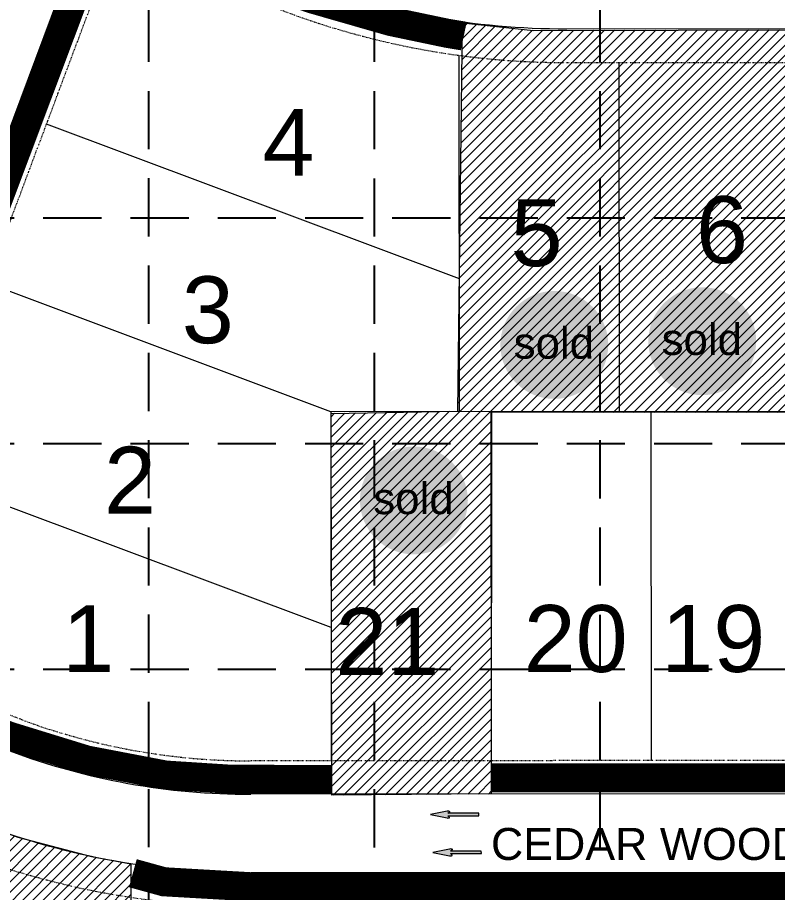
# Model space of a CAD drawing. Extents: x 218174 to 221286, y 216036 to 221010.
# Drawn here: x 219296.7 to 219558, y 217282.2 to 217583.1 of the extents above; entities that cross this region are included whole.
import ezdxf
from ezdxf.enums import TextEntityAlignment as Align

# ---------------------------------------------------------------- set-up
doc = ezdxf.new("R2010")
doc.units = 0
doc.header["$MEASUREMENT"] = 0
doc.linetypes.add('DASHED', pattern=[0.75, 0.5, -0.25])
doc.linetypes.add('DIVIDE', pattern=[1.25, 0.5, -0.25, 0, -0.25, 0, -0.25])
doc.layers.get('0').update_dxf_attribs({"lineweight": 0})
for name, color, linetype, lineweight in [('1 ARROWS', 7, 'Continuous', 0), ('1 CURB LINE', 7, 'Continuous', 0), ('1 LOT NUMBERS', 7, 'Continuous', 0), ('1 STREET NAMES', 7, 'Continuous', 0), ('PH.5-27', 7, 'Continuous', 0), ('PH.5-29', 7, 'Continuous', 0)]:
    doc.layers.add(name, color=color, linetype=linetype, lineweight=lineweight)
for name, color, linetype in [('1 EROSION BLANKETS', 84, 'Continuous'), ('1 SODDED LOT', 2, 'Continuous'), ('1 SOLD LOT', 7, 'Continuous'), ('BASE', 7, 'Continuous'), ('GRID', 251, 'DASHED')]:
    doc.layers.add(name, color=color, linetype=linetype)
doc.styles.add('ryland', font='ARIAL.TTF', dxfattribs={"height": 25})
doc.styles.get("Standard").update_dxf_attribs({"font": 'ARIAL.TTF'})
pattern_1 = [(45, (0, 0), (-1.767766952966369, 1.767766952966369), [])]

# ---------------------------------------------------------------- blocks, each defined once
blk = doc.blocks.new('Sold')
h = blk.add_hatch(color=7)
h.paths.add_polyline_path([(38.78496247210744, 18.77409050585028, 1), (0.5207856342430404, 18.77409050585028, 1)])
h.paths.add_polyline_path([(2.416219880599712, 10.89449421479345), (36.58703529336928, 10.89449421479345), (36.58703529336928, 27.85845966292506), (2.416219880599712, 27.85845966292506)], flags=24)
at = {"layer": 'BASE', "color": 7, "style": 'ryland'}
blk.add_text('sold', height=11.12714691139804, dxfattribs=at).set_placement((19.50162758698563, 13.90398517682713), align=Align.CENTER)

msp = doc.modelspace()

# ---------------------------------------------------------------- hatches: boundary and pattern name
at = {"layer": '1 ARROWS', "linetype": 'Continuous', "lineweight": 0}
h = msp.add_hatch(color=256, dxfattribs=at)
edge = h.paths.add_edge_path()
edge.add_line((219445.2139636337, 217308.0211356678), (219444.6655641338, 217308.6287753357))
edge.add_line((219444.6655641338, 217308.6287753357), (219455.2495616695, 217308.6357320087))
edge.add_line((219455.2495616695, 217308.6357320087), (219455.2449964079, 217309.4957291793))
edge.add_line((219455.2449964079, 217309.4957291793), (219444.6649988712, 217309.4887751355))
edge.add_line((219444.6649988712, 217309.4887751355), (219445.2006701054, 217309.9891273223))
edge.add_line((219445.2006701054, 217309.9891273223), (219445.2015453631, 217309.9906386049))
edge.add_ellipse((219444.66650957, 217310.0375662476), major_axis=(0.5599998615532713, 0.0003552633289161045), ratio=0.285714285782874, start_angle=-17.18267221625714, end_angle=124.7269333395045)
edge.add_line((219444.3474133044, 217310.168864049), (219444.348551993, 217310.1685672761))
edge.add_line((219444.348551993, 217310.1685672761), (219438.6173, 217309.0288))
edge.add_line((219438.6173, 217309.0288), (219444.3460742591, 217307.8525651862))
edge.add_line((219444.3460742591, 217307.8525651862), (219444.3447976449, 217307.8516648714))
edge.add_ellipse((219444.6725414462, 217307.9815915023), major_axis=(0.559999861632264, 0.0003552633078976983), ratio=0.285714285658997, start_angle=234.1684722274062, end_angle=374.4967194531899)
edge.add_line((219445.2139636337, 217308.0211356678), (219445.2139636337, 217308.0211356678))
h = msp.add_hatch(color=256, dxfattribs=at)
edge = h.paths.add_edge_path()
edge.add_line((219446.1140636337, 217295.0216356678), (219445.5656641338, 217295.6292753357))
edge.add_line((219445.5656641338, 217295.6292753357), (219456.1496616695, 217295.6362320087))
edge.add_line((219456.1496616695, 217295.6362320087), (219456.1450964079, 217296.4962291793))
edge.add_line((219456.1450964079, 217296.4962291793), (219445.5650988712, 217296.4892751355))
edge.add_line((219445.5650988712, 217296.4892751355), (219446.1007701054, 217296.9896273223))
edge.add_line((219446.1007701054, 217296.9896273223), (219446.1016453631, 217296.9911386048))
edge.add_ellipse((219445.56660957, 217297.0380662476), major_axis=(0.5599998615532713, 0.0003552633289161045), ratio=0.285714285782874, start_angle=-17.18267221625714, end_angle=124.7269333395045)
edge.add_line((219445.2475133044, 217297.169364049), (219445.248651993, 217297.1690672761))
edge.add_line((219445.248651993, 217297.1690672761), (219439.5174, 217296.0293))
edge.add_line((219439.5174, 217296.0293), (219445.2461742591, 217294.8530651862))
edge.add_line((219445.2461742591, 217294.8530651862), (219445.2448976449, 217294.8521648714))
edge.add_ellipse((219445.5726414462, 217294.9820915023), major_axis=(0.559999861632264, 0.0003552633078976983), ratio=0.285714285658997, start_angle=234.1684722274062, end_angle=374.4967194531899)
edge.add_line((219446.1140636337, 217295.0216356678), (219446.1140636337, 217295.0216356678))
at = {"layer": '1 SODDED LOT', "lineweight": 0}
h = msp.add_hatch(dxfattribs=at)
h.set_pattern_fill('ANSI31', color=256, scale=20, style=0)
h.set_pattern_definition(pattern_1)
edge = h.paths.add_edge_path()
edge.add_line((219404.7754357784, 217315.7233365277), (219404.474163252, 217446.9583504254))
edge.add_line((219404.474163252, 217446.9583504254), (219448.1212584917, 217447.7104160689))
edge.add_line((219448.1212584917, 217447.7104160689), (219449.6860045746, 217581.2541883185))
edge.add_line((219449.6860045746, 217581.2541883185), (219474.1024877553, 217578.6019039591))
edge.add_line((219474.1024877553, 217578.6019039591), (219722.5135487573, 217579.1323560646))
edge.add_line((219722.5135487573, 217579.1323560646), (219723.6911667062, 217447.9363312784))
edge.add_line((219723.6911667062, 217447.9363312784), (219778.4552939133, 217447.1887341303))
edge.add_line((219778.4552939133, 217447.1887341303), (219779.5723380085, 217578.5445880585))
edge.add_line((219779.5723380085, 217578.5445880585), (219852.6429319371, 217579.3337005076))
edge.add_line((219852.6429319371, 217579.3337005076), (219904.0268579597, 217573.0077886567))
edge.add_arc((219901.5980660516, 217553.2792709863), 19.87746059249059, -15.174307736171613, 82.98159104273589, ccw=False)
edge.add_line((219920.7824784452, 217548.0762179672), (219888.2933572842, 217327.0569183495))
edge.add_arc((219867.9193345088, 217330.0518337059), 20.59296778144289, 249.9745400127207, 351.6375945549299, ccw=False)
edge.add_arc((219830.718955623, 217227.9857725809), 88.04104633397692, 69.9745400127131, 91.37791506120374)
edge.add_line((219828.6018469754, 217316.0013603512), (219715.6118551618, 217316.6617682178))
edge.add_line((219715.6118551618, 217316.6617682178), (219714.3047987279, 217447.0711948283))
edge.add_line((219714.3047987279, 217447.0711948283), (219614.2741520084, 217447.0711948283))
edge.add_line((219614.2741520084, 217447.0711948283), (219614.2741520084, 217316.1057801508))
edge.add_line((219614.2741520084, 217316.1057801508), (219564.4264968303, 217316.0476897111))
edge.add_line((219564.4264968303, 217316.0476897111), (219563.9613739742, 217447.2016629769))
edge.add_line((219563.9613739742, 217447.2016629769), (219459.611047912, 217447.3464660586))
edge.add_line((219459.611047912, 217447.3464660586), (219459.5764313568, 217316.1016691351))
edge.add_line((219459.5764313568, 217316.1016691351), (219404.7754357784, 217315.7233365277))
at = {"layer": '1 SODDED LOT', "linetype": 'Continuous', "lineweight": 0}
h = msp.add_hatch(dxfattribs=at)
h.set_pattern_fill('ANSI31', color=256, scale=20, style=0)
h.set_pattern_definition(pattern_1)
edge = h.paths.add_edge_path()
edge.add_line((219335.3082389544, 217169.2559726465), (219174.4981681433, 217224.442378929))
edge.add_line((219174.4981681433, 217224.442378929), (219208.4503092245, 217316.0634079967))
edge.add_arc((219224.4477788201, 217309.8501248204), 17.1616992541607, 62.157818959687404, 158.7742470811846, ccw=False)
edge.add_line((219232.4629400658, 217325.0251408499), (219296.820827167, 217301.2733144135))
edge.add_line((219296.820827167, 217301.2733144135), (219322.1111324914, 217294.5945433943))
edge.add_line((219322.1111324914, 217294.5945433943), (219335.6717103314, 217292.1374834573))
edge.add_line((219335.6717103314, 217292.1374834573), (219335.3082389544, 217169.2559726465))
h.paths.add_polyline_path([(219295.2873104436, 217070.9685410302), (219163.843562595, 217070.6690283699), (219163.5807837794, 217135.3243552592), (219164.1951295743, 217166.0189370407), (219174.2451663662, 217224.6988467308), (219335.6443055232, 217169.1141173624), (219335.6410613403, 217141.7371848833), (219295.1692606037, 217141.7041347313)])

# ---------------------------------------------------------------- linework, layer by layer
at = {"layer": '1 ARROWS', "linetype": 'Continuous', "lineweight": 0}
for p, q in [((219444.348551993, 217310.1685672761), (219438.6173, 217309.0288)), ((219444.3474133044, 217310.168864049), (219444.348551993, 217310.1685672761)), ((219444.6649988712, 217309.4887751355), (219445.2006701054, 217309.9891273223)), ((219445.2006701054, 217309.9891273223), (219445.2015453631, 217309.9906386049)), ((219438.6173, 217309.0288), (219444.3460742591, 217307.8525651862)), ((219444.3460742591, 217307.8525651862), (219444.3447976449, 217307.8516648714)), ((219455.2449964079, 217309.4957291793), (219444.6649988712, 217309.4887751355)), ((219444.6655641338, 217308.6287753357), (219455.2495616695, 217308.6357320087)), ((219445.2139636337, 217308.0211356678), (219444.6655641338, 217308.6287753357)), ((219445.2139636337, 217308.0211356678), (219445.2139636337, 217308.0211356678)), ((219455.2495616695, 217308.6357320087), (219455.2449964079, 217309.4957291793)), ((219445.248651993, 217297.1690672761), (219439.5174, 217296.0293)), ((219439.5174, 217296.0293), (219445.2461742591, 217294.8530651862)), ((219445.2475133044, 217297.169364049), (219445.248651993, 217297.1690672761)), ((219445.5650988712, 217296.4892751355), (219446.1007701054, 217296.9896273223)), ((219456.1450964079, 217296.4962291793), (219445.5650988712, 217296.4892751355)), ((219445.5656641338, 217295.6292753357), (219456.1496616695, 217295.6362320087)), ((219446.1140636337, 217295.0216356678), (219445.5656641338, 217295.6292753357)), ((219446.1007701054, 217296.9896273223), (219446.1016453631, 217296.9911386048)), ((219446.1140636337, 217295.0216356678), (219446.1140636337, 217295.0216356678)), ((219456.1496616695, 217295.6362320087), (219456.1450964079, 217296.4962291793)), ((219445.2461742591, 217294.8530651862), (219445.2448976449, 217294.8521648714))]:
    msp.add_line(p, q, dxfattribs=at)
for centre, major_axis, ratio, start_param, end_param in [((219444.66650957, 217310.0375662476), (0.5599998615532712, 0.0003552633289161044), 0.285714285782874, -0.2998942044646382, 2.17689565268984), ((219444.6725414462, 217307.9815915023), (0.559999861632264, 0.0003552633078976983), 0.285714285658997, 4.087010844733138, 6.536200792375663), ((219445.5726414462, 217294.9820915023), (0.559999861632264, 0.0003552633078976983), 0.285714285658997, 4.087010844733138, 6.536200792375663), ((219445.56660957, 217297.0380662476), (0.5599998615532712, 0.0003552633289161044), 0.285714285782874, -0.2998942044646382, 2.17689565268984)]:
    msp.add_ellipse(centre, major_axis=major_axis, ratio=ratio, start_param=start_param, end_param=end_param, dxfattribs=at)
for p in [(219445.2006701054, 217309.9891273223), (219446.1007701054, 217296.9896273223)]:
    msp.add_point(p, dxfattribs=at)
at = {"layer": '1 CURB LINE', "color": 7, "linetype": 'Continuous', "lineweight": 0}
for p, q in [((219315.7184261971, 217603.3673865871), (219230.5586157964, 217376.0380041322)), ((219805.1601938658, 217316.2696755608), (219376.8457063051, 217315.988161446)), ((219805.1779398907, 217289.2696813898), (219376.8634523301, 217288.988167275))]:
    msp.add_line(p, q, dxfattribs=at)
msp.add_lwpolyline([(219904.0668925871, 217573.5714951018), (219881.8289075224, 217576.8175848406, 0.03641710190125099), (219847.5134549364, 217579.2975694815), (219485.5270673074, 217579.0596501976, -0.09001337773013113), (219392.917274688, 217595.8052131046), (219341.4634724754, 217615.0803107334)], format="xyb", dxfattribs=at)
for radius in [236.499999999998, 263.499999999998]:
    msp.add_arc((219376.6902642758, 217552.4881103626), radius, 249.463558693367, 270.0376582365218, dxfattribs=at)
at = {"layer": '1 EROSION BLANKETS', "lineweight": 0, "const_width": 10, "flags": 128}
for points in [[(219404.8869716353, 217321.0919527312), (219370.2270818922, 217321.1478507984), (219347.5248234829, 217322.6071180758), (219320.4414454591, 217327.7808796661), (219294.0533470564, 217335.8969269891), (219263.3000938342, 217347.3970365863), (219244.0189330182, 217354.9509881384), (219237.9759380223, 217358.676587951), (219235.0971739007, 217363.44910402), (219234.1811831252, 217369.5945215519), (219235.4732003118, 217375.3432561973), (219253.6280107027, 217423.821355862), (219301.9504139277, 217552.4192195359), (219320.3190415842, 217601.3065898641), (219324.1373808373, 217607.4901876173), (219328.3506993595, 217609.8583688166), (219335.0656670835, 217611.9634226317), (219340.2006537013, 217610.1214962009), (219397.8695265417, 217589.4714392721), (219424.9260760266, 217581.7022911624), (219444.2058708709, 217577.6677523322), (219449.2670523275, 217576.8248692325), (219450.105865699, 217576.6486287756)], [(219459.7435004038, 217321.6859302636), (219564.7911068029, 217321.6722622778)], [(219336.3265016962, 217288.8648699087), (219346.9932470387, 217285.9197238442), (219377.4392633336, 217284.1694670011), (219414.4876187129, 217283.9618786951), (219689.4664402289, 217284.0435197504), (219808.0501616559, 217284.1629357167), (219836.8966677171, 217282.1548668432), (219861.2344425217, 217278.9827933857), (219866.877997497, 217276.6918527309), (219871.7839277268, 217271.4842535286), (219873.6537509639, 217266.3186792044), (219873.7637543765, 217260.3837566317), (219855.0379251071, 217133.9586219966)]]:
    msp.add_lwpolyline(points, dxfattribs=at)
at = {"layer": '1 SODDED LOT', "lineweight": 0, "flags": 128}
msp.add_lwpolyline([(219404.7754357784, 217315.7233365277), (219404.474163252, 217446.9583504254), (219448.1212584917, 217447.7104160689), (219449.6860045746, 217581.2541883185), (219474.1024877553, 217578.6019039591), (219722.5135487573, 217579.1323560646), (219723.6911667062, 217447.9363312784), (219778.4552939133, 217447.1887341303), (219779.5723380085, 217578.5445880585), (219852.6429319371, 217579.3337005076), (219904.0268579597, 217573.0077886567, -0.4565480230913262), (219920.7824784452, 217548.0762179672), (219888.2933572842, 217327.0569183495, -0.4751721148827597), (219860.8675265636, 217310.703905477, 0.09366229684595766), (219828.6018469754, 217316.0013603512), (219715.6118551618, 217316.6617682178), (219714.3047987279, 217447.0711948283), (219614.2741520084, 217447.0711948283), (219614.2741520084, 217316.1057801508), (219564.4264968303, 217316.0476897111), (219563.9613739742, 217447.2016629769), (219459.611047912, 217447.3464660586), (219459.5764313568, 217316.1016691351)], format="xyb", close=True, dxfattribs=at)
at = {"layer": '1 SODDED LOT', "linetype": 'Continuous', "lineweight": 0, "flags": 128}
msp.add_lwpolyline([(219335.3082389544, 217169.2559726465), (219174.4981681433, 217224.442378929), (219208.4503092245, 217316.0634079967, -0.4484554027080715), (219232.4629400658, 217325.0251408499), (219296.820827167, 217301.2733144135), (219322.1111324914, 217294.5945433943), (219335.6717103314, 217292.1374834573)], format="xyb", close=True, dxfattribs=at)
at = {"layer": 'GRID', "color": 253, "linetype": 'DASHED', "ltscale": 40}
for p, q in [((219341.8400059447, 216427.7683959682), (219341.8400059447, 220928.2973227122)), ((219419.4327881263, 216427.7561967602), (219419.4327881263, 220928.2973227122)), ((219497.025570308, 216427.7439975522), (219497.025570308, 220928.2973227122)), ((218255.5410554017, 217514.21490672), (221204.0667783041, 217514.21490672)), ((218255.5410554017, 217436.6221245382), (221204.0667783041, 217436.6221245382)), ((218255.5410554017, 217359.0293423565), (221204.0667783041, 217359.0293423565))]:
    msp.add_line(p, q, dxfattribs=at)
at = {"layer": 'PH.5-27', "color": 7, "linetype": 'DIVIDE', "lineweight": 0}
for points in [[(219910.8166994568, 217560.964350737), (219875.7031739555, 217320.4121421949), (219845.0543244268, 217324.885970002, 0.03641710190125099), (219805.152635374, 217327.7696730766), (219376.8381478142, 217327.4881589616, -0.09001337773013113), (219297.7595772668, 217341.787026719), (219238.3459563402, 217364.0439503037), (219329.4694186468, 217607.2929701895), (219388.8830395767, 217585.0360466074, 0.09001337773013113), (219485.5346258004, 217567.5596526811), (219847.5210134284, 217567.7975719675, -0.03641710190125099), (219880.1678499283, 217565.4381785424), (219910.8166994568, 217560.964350737)], [(219837.8323348796, 217275.4102904508), (219868.4811844112, 217270.9364626454), (219828.7664405805, 216998.8626904019), (219797.9035512131, 217003.3677617103, 0.03641710190125099), (219758.0018621601, 217006.2514647847), (219175.2745926969, 217005.8684612781), (219175.1768970931, 217154.5091187662, -0.09001337773013113), (219189.4757648518, 217233.5876893124), (219220.8058036714, 217317.2214872707), (219280.2194246, 217294.9645636872, 0.09001337773013113), (219376.8710108219, 217277.4881697623), (219805.1854983818, 217277.769683875, -0.03641710190125099), (219837.8323348801, 217275.4102904514)]]:
    msp.add_lwpolyline(points, format="xyb", dxfattribs=at)
at = {"layer": 'PH.5-29', "color": 7, "linetype": 'Continuous', "lineweight": 0}
for p, q in [((219448.6600011445, 217447.5353905362), (219448.5794906186, 217570.0295135838)), ((219503.6599892636, 217447.571539845), (219503.5811180426, 217567.5715139256)), ((219448.6299592578, 217493.2431375164), (219306.6672201788, 217546.4237682486)), ((219404.4087, 217447.5063), (219286.2002543352, 217491.7883400586)), ((219847.5998846492, 217447.7975978881), (219404.4087059298, 217447.5063059145)), ((219404.4087059298, 217447.5063059145), (219404.4875771478, 217327.5063318339)), ((219459.4086940489, 217447.5424552232), (219459.4875652669, 217327.5424811426)), ((219514.4086821681, 217447.578604532), (219514.4875533891, 217327.5786304514)), ((219404.4574368664, 217373.3637842433), (219261.8498, 217426.786))]:
    msp.add_line(p, q, dxfattribs=at)

# ---------------------------------------------------------------- block references
at = {"layer": '1 SOLD LOT', "lineweight": 0, "xscale": 0.9695700000156648, "yscale": 0.969569999986561, "zscale": 0.9695699999999999}
for p in [(219462.1903871847, 217452.2835339758), (219513.056315183, 217453.5622876686), (219413.9086216193, 217398.8305642278)]:
    msp.add_blockref('Sold', p, dxfattribs=at)

# ---------------------------------------------------------------- texts
at = {"layer": '1 LOT NUMBERS', "color": 7, "linetype": 'Continuous', "lineweight": 0}
for s, p in [('4', (219380.9361, 217540.1234)), ('5', (219466.2025966838, 217509.0833548259)), ('6', (219529.9676966838, 217510.1111548259)), ('3', (219353.1674, 217482.5677)), ('2', (219326.4272, 217423.9843)), ('1', (219312.0286, 217369.5119)), ('21', (219405.9403190298, 217368.5150231284)), ('20', (219470.7339190299, 217369.5428231285)), ('19', (219518.0436190299, 217369.5428231285))]:
    msp.add_text(s, height=23, dxfattribs=at).set_placement(p, align=Align.MIDDLE_LEFT)
at = {"layer": '1 STREET NAMES', "color": 7, "linetype": 'Continuous', "lineweight": 0}
msp.add_text('CEDAR WOOD TRAIL', height=11, dxfattribs=at).set_placement((219459.4664071069, 217298.9203661428), align=Align.MIDDLE_LEFT)

doc.saveas('drawing.dxf')
